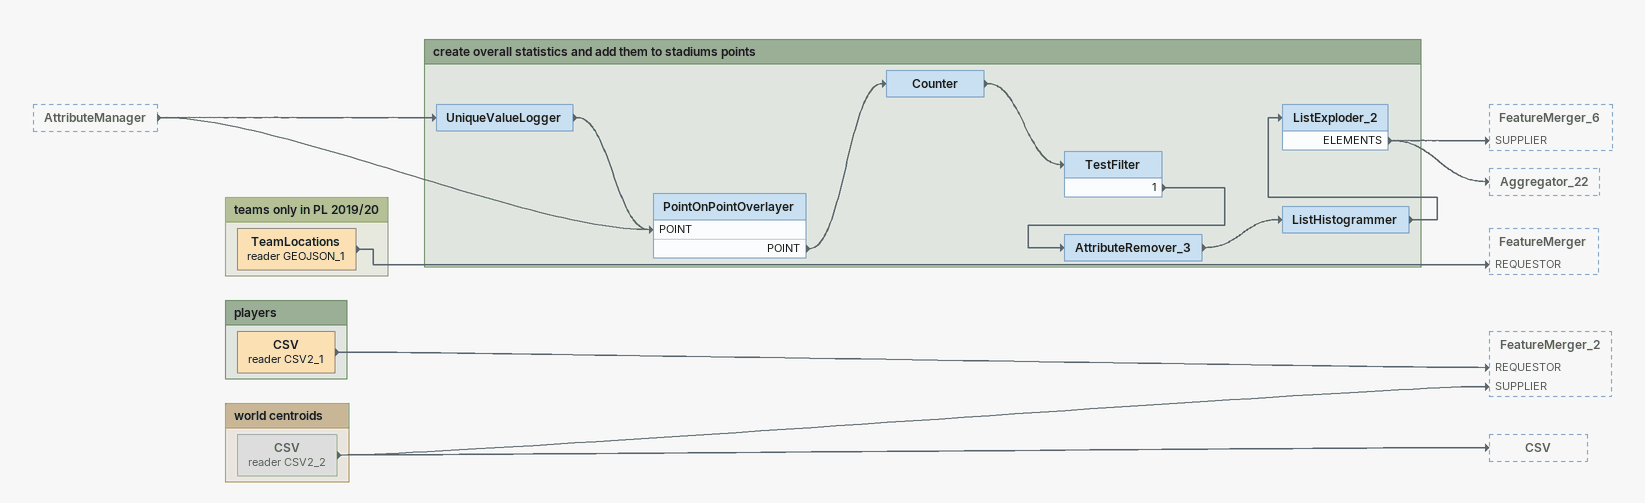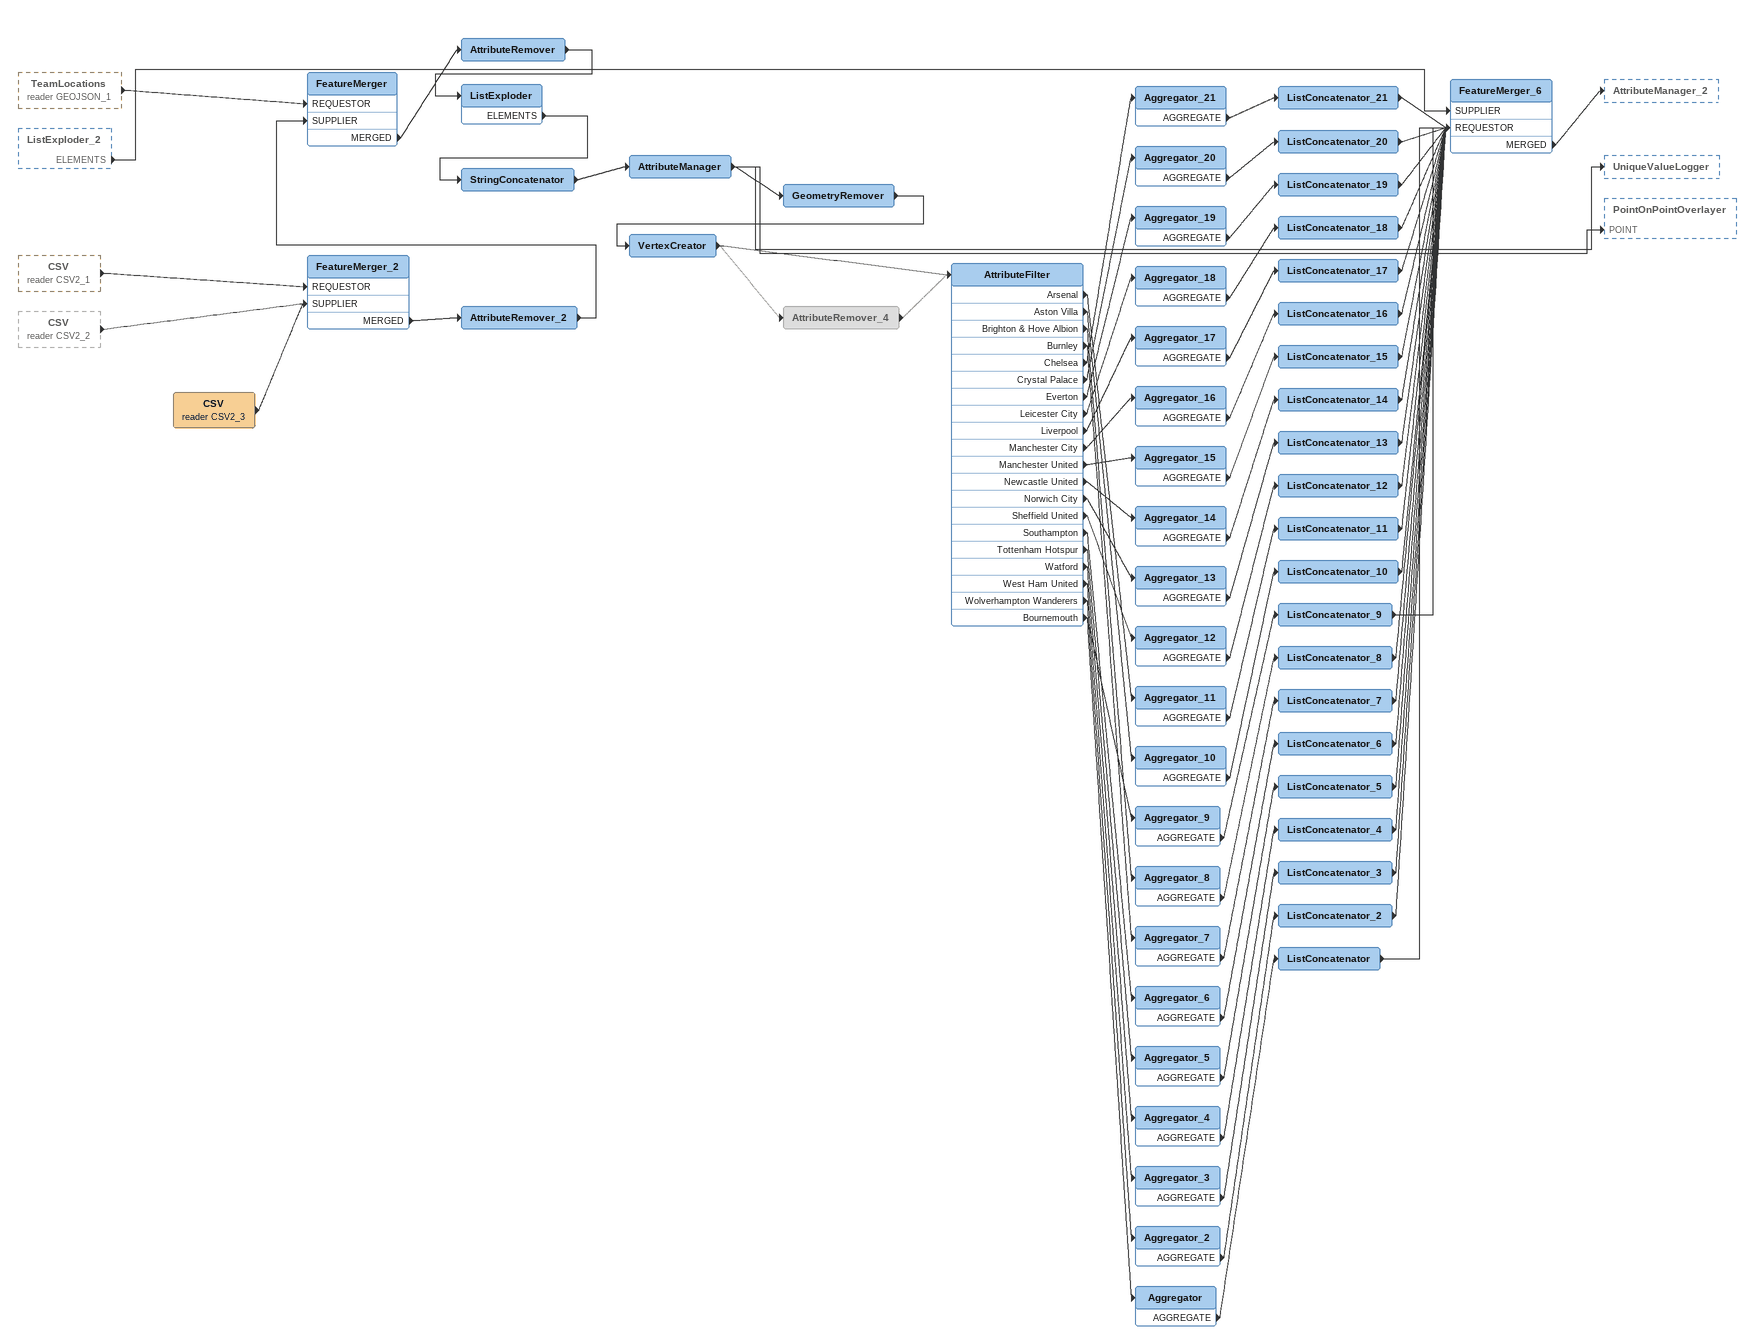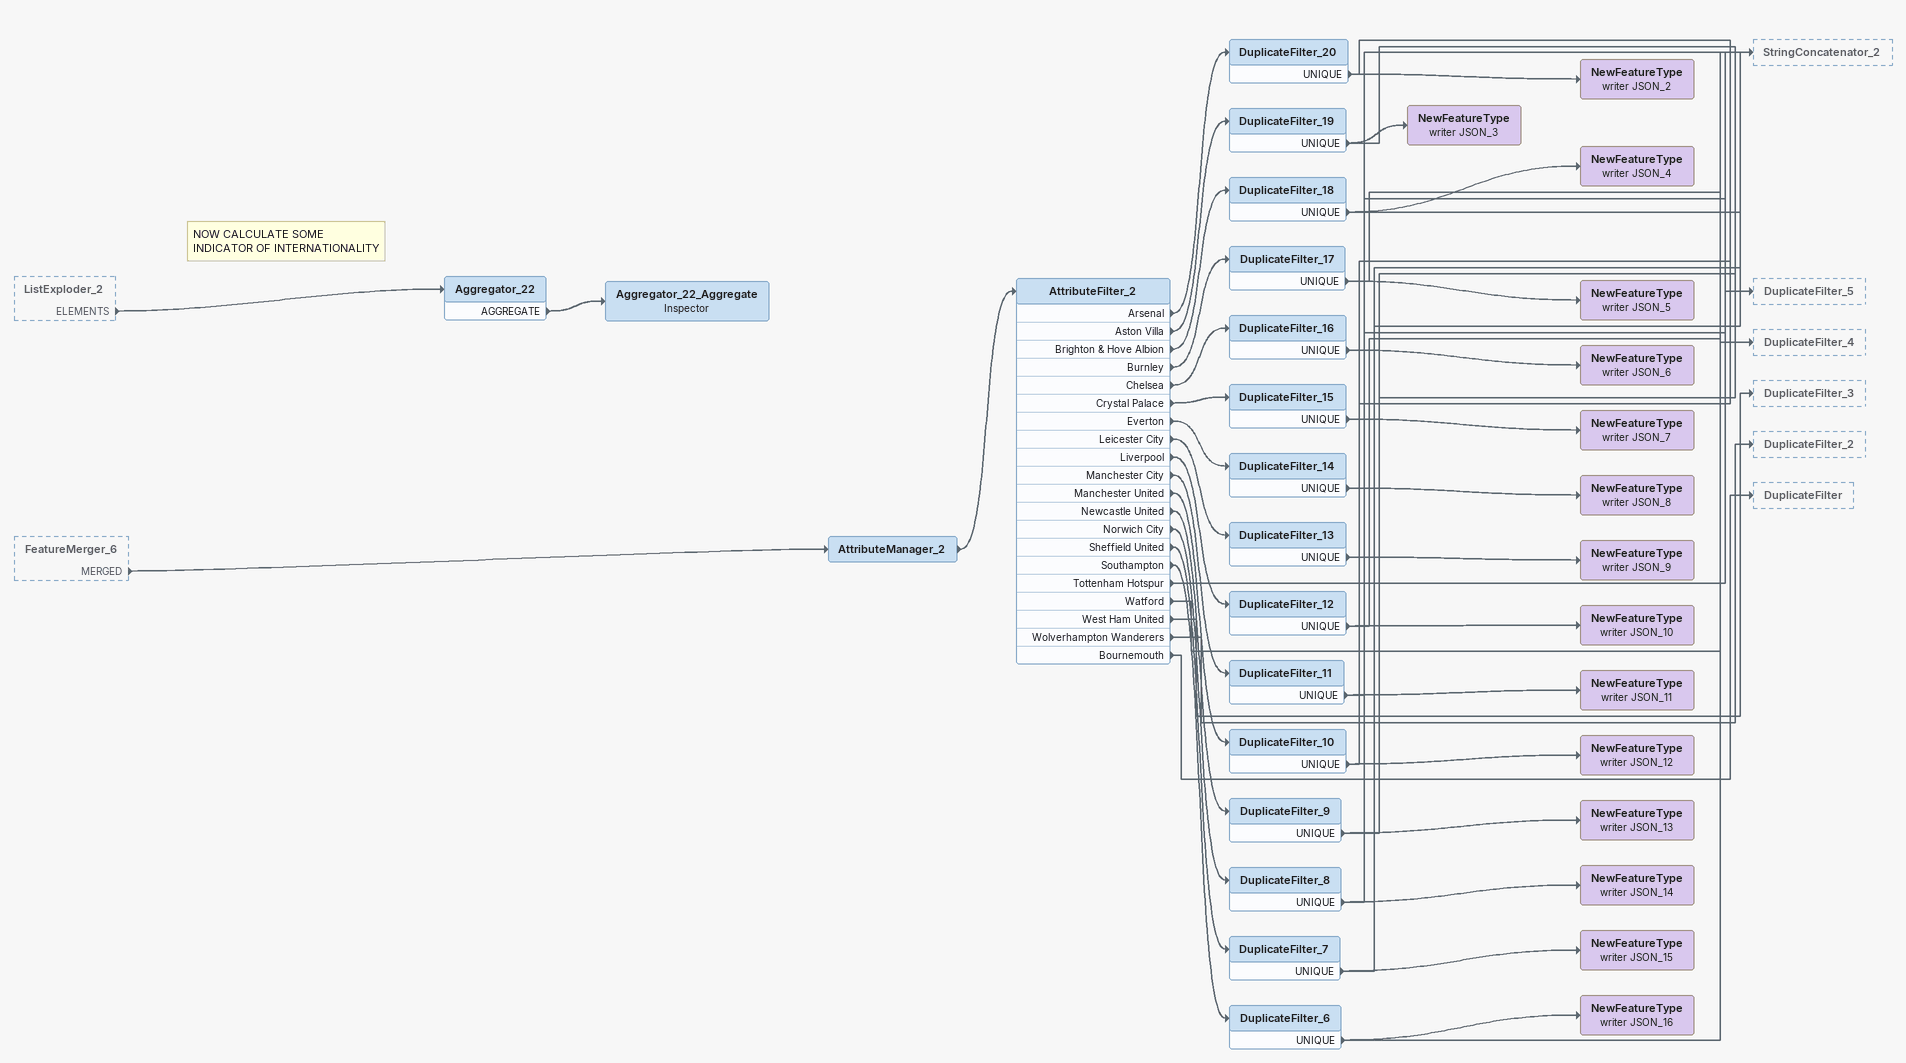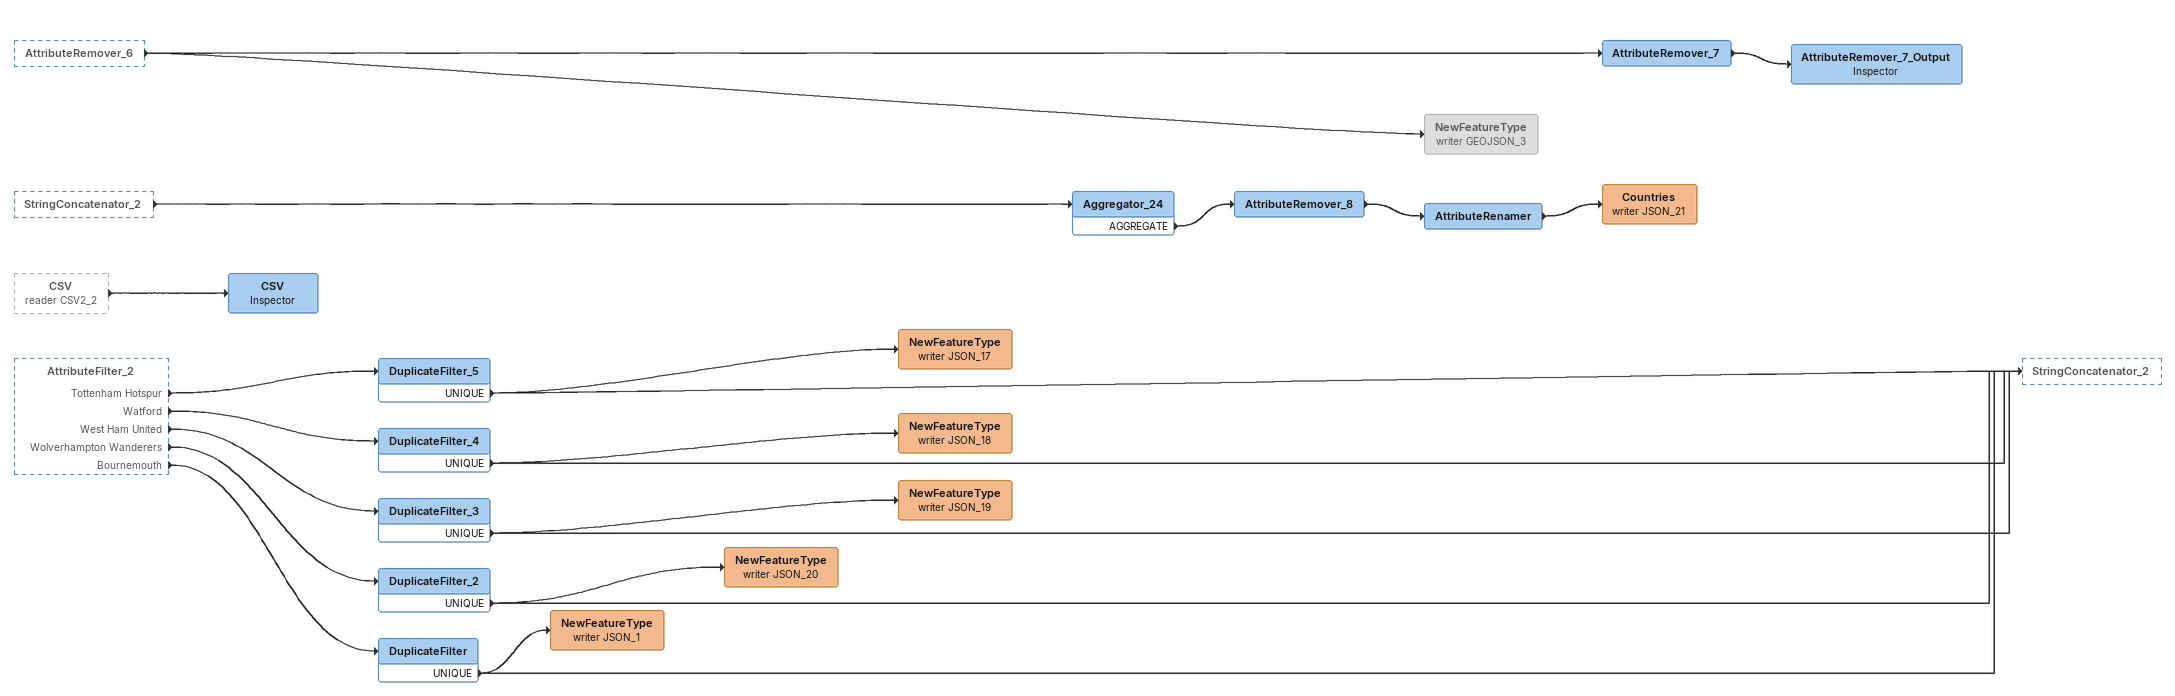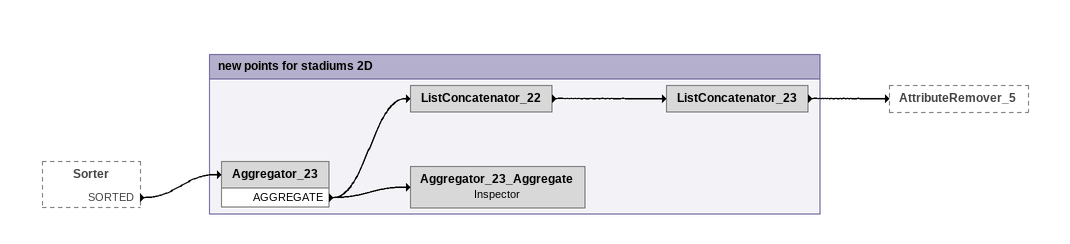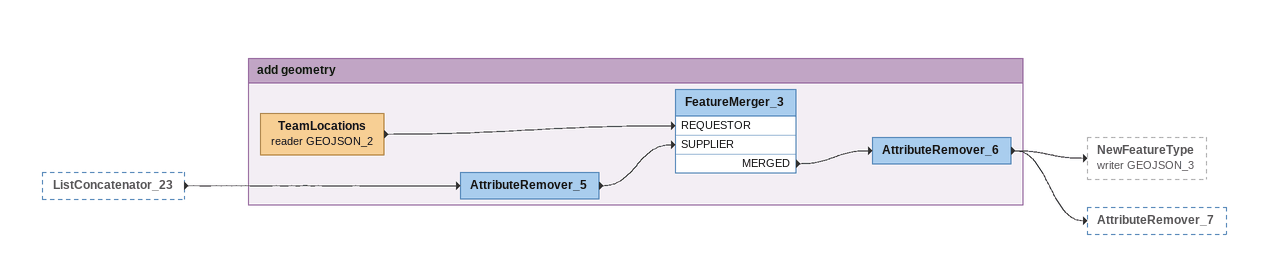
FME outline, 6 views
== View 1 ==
AttributeManager [outside]
    -> UniqueValueLogger
    -> PointOnPointOverlayer [POINT]

Bookmark: teams only in PL 2019/20
TeamLocations (reader GEOJSON_1)
    -> FeatureMerger [REQUESTOR]

Bookmark: players
CSV (reader CSV2_1)
    -> FeatureMerger_2 [REQUESTOR]

Bookmark: world centroids
CSV (reader CSV2_2) [off]
    -> FeatureMerger_2 [SUPPLIER]
    -> CSV

Bookmark: create overall statistics and add them to stadiums points
UniqueValueLogger
    -> PointOnPointOverlayer [POINT]
PointOnPointOverlayer
    POINT -> Counter
Counter
    -> TestFilter
TestFilter
    1 -> AttributeRemover_3
AttributeRemover_3
    -> ListHistogrammer
ListHistogrammer
    -> ListExploder_2
ListExploder_2
    ELEMENTS -> FeatureMerger_6 [SUPPLIER]
    ELEMENTS -> Aggregator_22

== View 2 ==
TeamLocations (reader GEOJSON_1) [outside]
    -> FeatureMerger [REQUESTOR]
ListExploder_2 [outside]
    ELEMENTS -> FeatureMerger_6 [SUPPLIER]
CSV (reader CSV2_1) [outside]
    -> FeatureMerger_2 [REQUESTOR]
CSV (reader CSV2_2) [outside]
    -> FeatureMerger_2 [SUPPLIER]
CSV (reader CSV2_3)
    -> FeatureMerger_2 [SUPPLIER]
FeatureMerger_2
    MERGED -> AttributeRemover_2
AttributeRemover_2
    -> FeatureMerger [SUPPLIER]
FeatureMerger
    MERGED -> AttributeRemover
AttributeRemover
    -> ListExploder
ListExploder
    ELEMENTS -> StringConcatenator
StringConcatenator
    -> AttributeManager
AttributeManager
    -> UniqueValueLogger
    -> PointOnPointOverlayer [POINT]
    -> GeometryRemover
GeometryRemover
    -> VertexCreator
VertexCreator
    -> AttributeRemover_4 [off]
    -> AttributeFilter
AttributeRemover_4 [off]
    -> AttributeFilter [off]
AttributeFilter
    Arsenal -> Aggregator_11
    Aston Villa -> Aggregator_10
    Brighton & Hove Albion -> Aggregator_8
    Burnley -> Aggregator_7
    Chelsea -> Aggregator_21
    Crystal Palace -> Aggregator_20
    Everton -> Aggregator_19
    Leicester City -> Aggregator_18
    Liverpool -> Aggregator_17
    Manchester City -> Aggregator_16
    Manchester United -> Aggregator_15
    Newcastle United -> Aggregator_14
    Norwich City -> Aggregator_13
    Sheffield United -> Aggregator_12
    Southampton -> Aggregator_6
    Tottenham Hotspur -> Aggregator_5
    Watford -> Aggregator_4
    West Ham United -> Aggregator_3
    Wolverhampton Wanderers -> Aggregator_2
    Bournemouth -> Aggregator
    Bournemouth -> Aggregator_9
Aggregator_21
    AGGREGATE -> ListConcatenator_21
ListConcatenator_21
    -> FeatureMerger_6 [REQUESTOR]
Aggregator_20
    AGGREGATE -> ListConcatenator_20
ListConcatenator_20
    -> FeatureMerger_6 [REQUESTOR]
Aggregator_19
    AGGREGATE -> ListConcatenator_19
ListConcatenator_19
    -> FeatureMerger_6 [REQUESTOR]
Aggregator_18
    AGGREGATE -> ListConcatenator_18
ListConcatenator_18
    -> FeatureMerger_6 [REQUESTOR]
Aggregator_17
    AGGREGATE -> ListConcatenator_17
ListConcatenator_17
    -> FeatureMerger_6 [REQUESTOR]
Aggregator_16
    AGGREGATE -> ListConcatenator_16
ListConcatenator_16
    -> FeatureMerger_6 [REQUESTOR]
Aggregator_15
    AGGREGATE -> ListConcatenator_15
ListConcatenator_15
    -> FeatureMerger_6 [REQUESTOR]
Aggregator_14
    AGGREGATE -> ListConcatenator_14
ListConcatenator_14
    -> FeatureMerger_6 [REQUESTOR]
Aggregator_13
    AGGREGATE -> ListConcatenator_13
ListConcatenator_13
    -> FeatureMerger_6 [REQUESTOR]
Aggregator_12
    AGGREGATE -> ListConcatenator_12
ListConcatenator_12
    -> FeatureMerger_6 [REQUESTOR]
Aggregator_11
    AGGREGATE -> ListConcatenator_11
ListConcatenator_11
    -> FeatureMerger_6 [REQUESTOR]
Aggregator_10
    AGGREGATE -> ListConcatenator_10
ListConcatenator_10
    -> FeatureMerger_6 [REQUESTOR]
Aggregator_9
    AGGREGATE -> ListConcatenator_9
ListConcatenator_9
    -> FeatureMerger_6 [REQUESTOR]
Aggregator_8
    AGGREGATE -> ListConcatenator_8
ListConcatenator_8
    -> FeatureMerger_6 [REQUESTOR]
Aggregator_7
    AGGREGATE -> ListConcatenator_7
ListConcatenator_7
    -> FeatureMerger_6 [REQUESTOR]
Aggregator_6
    AGGREGATE -> ListConcatenator_6
ListConcatenator_6
    -> FeatureMerger_6 [REQUESTOR]
Aggregator_5
    AGGREGATE -> ListConcatenator_5
ListConcatenator_5
    -> FeatureMerger_6 [REQUESTOR]
Aggregator_4
    AGGREGATE -> ListConcatenator_4
ListConcatenator_4
    -> FeatureMerger_6 [REQUESTOR]
Aggregator_3
    AGGREGATE -> ListConcatenator_3
ListConcatenator_3
    -> FeatureMerger_6 [REQUESTOR]
Aggregator_2
    AGGREGATE -> ListConcatenator_2
ListConcatenator_2
    -> FeatureMerger_6 [REQUESTOR]
Aggregator
    AGGREGATE -> ListConcatenator
ListConcatenator
    -> FeatureMerger_6 [REQUESTOR]
FeatureMerger_6
    MERGED -> AttributeManager_2

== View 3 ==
ListExploder_2 [outside]
    ELEMENTS -> Aggregator_22
FeatureMerger_6 [outside]
    MERGED -> AttributeManager_2
Note: NOW CALCULATE SOME INDICATOR OF INTERNATIONALITY
Aggregator_22
    AGGREGATE -> Aggregator_22_Aggregate
Aggregator_22_Aggregate: Inspector
AttributeManager_2
    -> AttributeFilter_2
AttributeFilter_2
    Arsenal -> DuplicateFilter_20
    Aston Villa -> DuplicateFilter_19
    Brighton & Hove Albion -> DuplicateFilter_18
    Burnley -> DuplicateFilter_17
    Chelsea -> DuplicateFilter_16
    Crystal Palace -> DuplicateFilter_15
    Everton -> DuplicateFilter_14
    Leicester City -> DuplicateFilter_13
    Liverpool -> DuplicateFilter_12
    Manchester City -> DuplicateFilter_11
    Manchester United -> DuplicateFilter_10
    Newcastle United -> DuplicateFilter_9
    Norwich City -> DuplicateFilter_8
    Sheffield United -> DuplicateFilter_7
    Southampton -> DuplicateFilter_6
    Tottenham Hotspur -> DuplicateFilter_5
    Watford -> DuplicateFilter_4
    West Ham United -> DuplicateFilter_3
    Wolverhampton Wanderers -> DuplicateFilter_2
    Bournemouth -> DuplicateFilter
DuplicateFilter_20
    UNIQUE -> NewFeatureType (writer JSON_2)
    UNIQUE -> StringConcatenator_2
NewFeatureType (writer JSON_2)
DuplicateFilter_19
    UNIQUE -> NewFeatureType (writer JSON_3)
    UNIQUE -> StringConcatenator_2
NewFeatureType (writer JSON_3)
DuplicateFilter_18
    UNIQUE -> NewFeatureType (writer JSON_4)
    UNIQUE -> StringConcatenator_2
NewFeatureType (writer JSON_4)
DuplicateFilter_17
    UNIQUE -> NewFeatureType (writer JSON_5)
    UNIQUE -> StringConcatenator_2
NewFeatureType (writer JSON_5)
DuplicateFilter_16
    UNIQUE -> NewFeatureType (writer JSON_6)
    UNIQUE -> StringConcatenator_2
NewFeatureType (writer JSON_6)
DuplicateFilter_15
    UNIQUE -> NewFeatureType (writer JSON_7)
    UNIQUE -> StringConcatenator_2
NewFeatureType (writer JSON_7)
DuplicateFilter_14
    UNIQUE -> NewFeatureType (writer JSON_8)
    UNIQUE -> StringConcatenator_2
NewFeatureType (writer JSON_8)
DuplicateFilter_13
    UNIQUE -> NewFeatureType (writer JSON_9)
    UNIQUE -> StringConcatenator_2
NewFeatureType (writer JSON_9)
DuplicateFilter_12
    UNIQUE -> NewFeatureType (writer JSON_10)
    UNIQUE -> StringConcatenator_2
NewFeatureType (writer JSON_10)
DuplicateFilter_11
    UNIQUE -> NewFeatureType (writer JSON_11)
    UNIQUE -> StringConcatenator_2
NewFeatureType (writer JSON_11)
DuplicateFilter_10
    UNIQUE -> NewFeatureType (writer JSON_12)
    UNIQUE -> StringConcatenator_2
NewFeatureType (writer JSON_12)
DuplicateFilter_9
    UNIQUE -> NewFeatureType (writer JSON_13)
    UNIQUE -> StringConcatenator_2
NewFeatureType (writer JSON_13)
DuplicateFilter_8
    UNIQUE -> NewFeatureType (writer JSON_14)
    UNIQUE -> StringConcatenator_2
NewFeatureType (writer JSON_14)
DuplicateFilter_7
    UNIQUE -> NewFeatureType (writer JSON_15)
    UNIQUE -> StringConcatenator_2
NewFeatureType (writer JSON_15)
DuplicateFilter_6
    UNIQUE -> NewFeatureType (writer JSON_16)
    UNIQUE -> StringConcatenator_2
NewFeatureType (writer JSON_16)

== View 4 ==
AttributeRemover_6 [outside]
    -> NewFeatureType (writer GEOJSON_3)
    -> AttributeRemover_7
StringConcatenator_2 [outside]
    -> Aggregator_24
CSV (reader CSV2_2) [outside]
    -> CSV
AttributeFilter_2 [outside]
    Tottenham Hotspur -> DuplicateFilter_5
    Watford -> DuplicateFilter_4
    West Ham United -> DuplicateFilter_3
    Wolverhampton Wanderers -> DuplicateFilter_2
    Bournemouth -> DuplicateFilter
DuplicateFilter_5
    UNIQUE -> NewFeatureType (writer JSON_17)
    UNIQUE -> StringConcatenator_2
NewFeatureType (writer JSON_17)
DuplicateFilter_4
    UNIQUE -> NewFeatureType (writer JSON_18)
    UNIQUE -> StringConcatenator_2
NewFeatureType (writer JSON_18)
DuplicateFilter_3
    UNIQUE -> NewFeatureType (writer JSON_19)
    UNIQUE -> StringConcatenator_2
NewFeatureType (writer JSON_19)
DuplicateFilter_2
    UNIQUE -> NewFeatureType (writer JSON_20)
    UNIQUE -> StringConcatenator_2
NewFeatureType (writer JSON_20)
DuplicateFilter
    UNIQUE -> NewFeatureType (writer JSON_1)
    UNIQUE -> StringConcatenator_2
Aggregator_24
    AGGREGATE -> AttributeRemover_8
AttributeRemover_8
    -> AttributeRenamer
AttributeRenamer
    -> Countries (writer JSON_21)
Countries (writer JSON_21)
NewFeatureType (writer JSON_1)
CSV: Inspector
AttributeRemover_7
    -> AttributeRemover_7_Output
AttributeRemover_7_Output: Inspector
NewFeatureType (writer GEOJSON_3) [off]

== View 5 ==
Sorter [outside]
    SORTED -> Aggregator_23

Bookmark: new points for stadiums 2D
Aggregator_23
    AGGREGATE -> ListConcatenator_22
    AGGREGATE -> Aggregator_23_Aggregate
ListConcatenator_22
    -> ListConcatenator_23
ListConcatenator_23
    -> AttributeRemover_5
Aggregator_23_Aggregate: Inspector

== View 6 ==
ListConcatenator_23 [outside]
    -> AttributeRemover_5

Bookmark: add geometry
AttributeRemover_5
    -> FeatureMerger_3 [SUPPLIER]
TeamLocations (reader GEOJSON_2)
    -> FeatureMerger_3 [REQUESTOR]
FeatureMerger_3
    MERGED -> AttributeRemover_6
AttributeRemover_6
    -> NewFeatureType (writer GEOJSON_3)
    -> AttributeRemover_7
